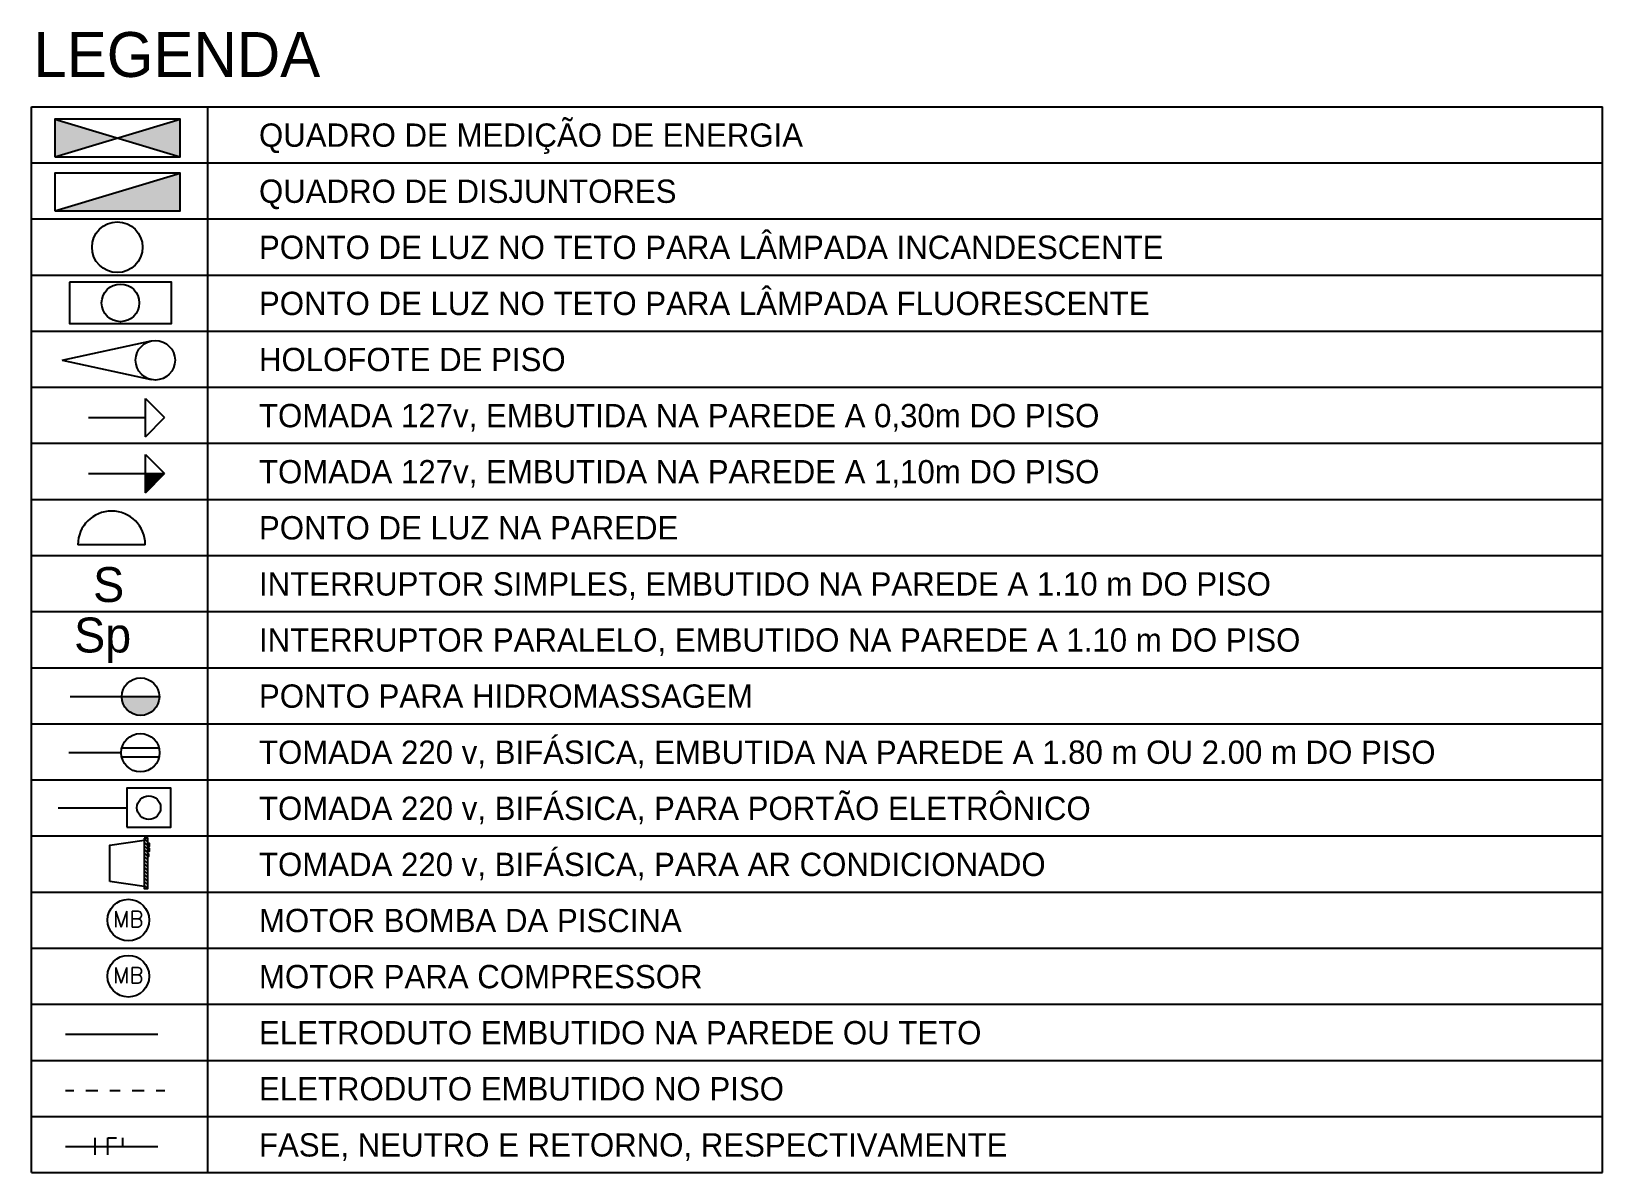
# Model space of a CAD drawing. Header units: millimetres. Extents: x 94.87 to 101.87, y 179.55 to 184.64.
import ezdxf

# ---------------------------------------------------------------- set-up
doc = ezdxf.new("R2010")
doc.units = ezdxf.units.MM
for name, color, linetype in [('018', 4, 'Continuous'), ('021', 1, 'Continuous'), ('025', 2, 'Continuous'), ('03', 3, 'Continuous'), ('CIRC 05', 230, 'Continuous')]:
    doc.layers.add(name, color=color, linetype=linetype)
doc.styles.add('CLAUDINEY', font='stylu.ttf')
doc.styles.get("Standard").update_dxf_attribs({"font": 'romans.shx', "width": 0.8})

# ---------------------------------------------------------------- blocks, each defined once
blk = doc.blocks.new('FLUORES')
at = {"layer": '018', "linetype": 'Continuous'}
blk.add_lwpolyline([(0.229, 0.566), (-0.229, 0.566), (-0.229, -0.566), (0.229, -0.566)], close=True, dxfattribs=at)
at = {"layer": '018', "linetype": 'Continuous', "ltscale": 0.05}
blk.add_circle((0, 0), 0.209, dxfattribs=at)
blk = doc.blocks.new('CHUVEIRO')
at = {"layer": '018', "linetype": 'Continuous', "ltscale": 0.05}
for p, q in [((0.467, 0), (0, 0)), ((0.804, 0.04), (0.472, 0.04)), ((0.804, -0.04), (0.472, -0.04))]:
    blk.add_line(p, q, dxfattribs=at)
blk.add_circle((0.638, 0), 0.171, dxfattribs=at)
blk = doc.blocks.new('HOLOF')
at = {"layer": '018'}
for q in [(0.894, 0.194), (0.894, -0.194)]:
    blk.add_line((0, 0), q, dxfattribs=at)
blk.add_circle((0.936, 0), 0.198, dxfattribs=at)
blk = doc.blocks.new('TOMADA')
at = {"layer": '018', "linetype": 'Continuous', "ltscale": 0.05}
for p, q in [((0.1884, 0.0887), (0.2772, 0)), ((0.1884, -0.0887), (0.1884, 0.0887)), ((-0.075, 0), (0.1884, 0)), ((0.1884, -0.0887), (0.2772, 0))]:
    blk.add_line(p, q, dxfattribs=at)

msp = doc.modelspace()

# ---------------------------------------------------------------- hatches: boundary and pattern name
at = {"layer": '021', "linetype": 'Continuous', "ltscale": 0.05}
h = msp.add_hatch(color=256, dxfattribs=at)
h.paths.add_polyline_path([(95.5289, 184.247), (95.2498, 184.1627), (95.5289, 184.0785)])
h.paths.add_polyline_path([(94.9707, 184.247), (94.9707, 184.0785), (95.2498, 184.1627)])
for points in [[(94.9707, 183.8378), (95.5289, 183.8378), (95.5289, 184.0063)], [(95.4594, 182.6666), (95.3741, 182.6666), (95.3741, 182.5812)]]:
    msp.add_hatch(color=256, dxfattribs=at).paths.add_polyline_path(points)
at = {"layer": '021'}
msp.add_hatch(color=256, dxfattribs=at).paths.add_polyline_path([(95.2686, 181.6727, 1), (95.4362, 181.6727)])

# ---------------------------------------------------------------- linework, layer by layer
at = {"layer": '018', "linetype": 'Continuous', "ltscale": 0.05}
for p, q in [((94.9707, 184.247), (95.5289, 184.0785)), ((94.9707, 184.0785), (95.5289, 184.247)), ((94.9707, 183.8378), (95.5289, 184.0063)), ((95.3734, 182.3499), (95.0734, 182.3499)), ((95.4362, 181.6727), (95.0394, 181.6727)), ((95.0179, 180.1683), (95.4298, 180.1683)), ((95.0179, 179.9183), (95.0547, 179.9183)), ((95.1081, 179.9183), (95.1615, 179.9183)), ((95.2149, 179.9183), (95.2612, 179.9183)), ((95.3146, 179.9183), (95.368, 179.9183)), ((95.4214, 179.9183), (95.4605, 179.9183)), ((95.1509, 179.6304), (95.1509, 179.7063)), ((95.2072, 179.7063), (95.2451, 179.7063)), ((95.2072, 179.6304), (95.2072, 179.7063)), ((95.2737, 179.6683), (95.2737, 179.7063)), ((95.0179, 179.6683), (95.4298, 179.6683))]:
    msp.add_line(p, q, dxfattribs=at)
at = {"layer": '018', "linetype": 'Continuous'}
for points in [[(94.9707, 184.0785), (95.5289, 184.0785), (95.5289, 184.247), (94.9707, 184.247)], [(94.9707, 183.8378), (95.5289, 183.8378), (95.5289, 184.0063), (94.9707, 184.0063)]]:
    msp.add_lwpolyline(points, close=True, dxfattribs=at)
at = {"layer": '018', "linetype": 'Continuous', "ltscale": 0.05}
for centre, radius in [((95.2489, 183.6756), 0.1128), ((95.3524, 181.6727), 0.0838)]:
    msp.add_circle(centre, radius, dxfattribs=at)
msp.add_arc((95.2234, 182.3499), 0.15, 0, 180, dxfattribs=at)
at = {"layer": '021', "linetype": 'Continuous', "ltscale": 0.05}
msp.add_line((95.3741, 182.6666), (95.4594, 182.6666), dxfattribs=at)
at = {"layer": '021'}
for p, q in [((95.3686, 181.0402), (95.3843, 181.0245)), ((95.3686, 181.0243), (95.3843, 181.0086)), ((95.3686, 181.0084), (95.3843, 180.9927)), ((95.3686, 180.9925), (95.3843, 180.9768)), ((95.3686, 180.9766), (95.3843, 180.9609)), ((95.3686, 180.9607), (95.3843, 180.9449)), ((95.3686, 180.9448), (95.3843, 180.929)), ((95.3686, 180.9289), (95.3843, 180.9131)), ((95.3686, 180.913), (95.3843, 180.8972)), ((95.3686, 180.8971), (95.3843, 180.8813)), ((95.3686, 180.8811), (95.3843, 180.8654)), ((95.3686, 180.8652), (95.3843, 180.8495)), ((95.3686, 180.8493), (95.3843, 180.8336)), ((95.3686, 180.8334), (95.3841, 180.8179))]:
    msp.add_line(p, q, dxfattribs=at)
at = {"layer": '025', "linetype": 'Continuous', "ltscale": 0.05}
for p, q in [((94.8662, 184.3018), (101.8662, 184.3018)), ((94.8662, 179.5518), (94.8662, 184.3018)), ((95.6526, 179.5518), (95.6526, 184.3018)), ((101.8662, 179.5518), (101.8662, 184.3018)), ((94.8662, 184.0518), (101.8662, 184.0518)), ((94.8662, 183.8018), (101.8662, 183.8018)), ((94.8662, 183.5518), (101.8662, 183.5518)), ((94.8662, 183.5518), (101.8662, 183.5518)), ((94.8662, 183.3018), (101.8662, 183.3018)), ((94.8662, 183.0518), (101.8662, 183.0518)), ((94.8662, 182.8018), (101.8662, 182.8018)), ((94.8662, 182.5518), (101.8662, 182.5518)), ((94.8662, 182.5518), (101.8662, 182.5518)), ((94.8662, 182.3018), (101.8662, 182.3018)), ((94.8662, 182.0518), (101.8662, 182.0518)), ((94.8662, 181.8018), (101.8662, 181.8018)), ((94.8662, 181.5518), (101.8662, 181.5518)), ((94.8662, 181.3018), (101.8662, 181.3018)), ((94.9856, 181.178), (95.2909, 181.178)), ((94.8662, 181.0518), (101.8662, 181.0518)), ((94.8662, 180.8018), (101.8662, 180.8018)), ((94.8662, 180.5518), (101.8662, 180.5518)), ((94.8662, 180.3018), (101.8662, 180.3018)), ((94.8662, 180.0518), (101.8662, 180.0518)), ((94.8662, 179.8018), (101.8662, 179.8018)), ((94.8662, 179.5518), (101.8662, 179.5518))]:
    msp.add_line(p, q, dxfattribs=at)
msp.add_lwpolyline([(95.2909, 181.0905), (95.4875, 181.0905), (95.4875, 181.2654), (95.2909, 181.2654)], close=True, dxfattribs=at)
at = {"layer": '025'}
for points in [[(95.2148, 180.8491), (95.2148, 181.0107), (95.3686, 181.0332), (95.3686, 180.8266)], [(95.3686, 181.0419), (95.3686, 180.8179), (95.3843, 180.8179), (95.3843, 181.0419)], [(95.3843, 181.0178), (95.3843, 181.0065), (95.3917, 181.0065), (95.3917, 181.0178)], [(95.3843, 180.9956), (95.3843, 180.9839), (95.3917, 180.9839), (95.3917, 180.9956)], [(95.3843, 180.9702), (95.3843, 180.9614), (95.3894, 180.9614), (95.3894, 180.9702)]]:
    msp.add_lwpolyline(points, close=True, dxfattribs=at)
at = {"layer": '025', "linetype": 'Continuous', "ltscale": 0.05}
for centre, radius in [((95.3892, 181.178), 0.0527), ((95.2981, 180.677), 0.0929), ((95.2981, 180.427), 0.0929)]:
    msp.add_circle(centre, radius, dxfattribs=at)
at = {"layer": 'CIRC 05'}
msp.add_line((95.3829, 181.0419), (95.3843, 181.0404), dxfattribs=at)

# ---------------------------------------------------------------- block references
at = {"layer": '021', "linetype": 'Continuous', "ltscale": 0.05, "xscale": 0.4014719298085083, "yscale": 0.4014719298085083, "zscale": 0.4014719298085083, "rotation": 90}
msp.add_blockref('FLUORES', (95.263, 183.4276), dxfattribs=at)
at = {"layer": '021', "xscale": 0.4438677871834216, "yscale": 0.4438677871834216, "zscale": 0.4438677871834156}
msp.add_blockref('HOLOF', (95.0028, 183.1717), dxfattribs=at)
at = {"layer": '021', "linetype": 'Continuous', "ltscale": 0.05}
for name, p, xscale, yscale, zscale in [('TOMADA', (95.1929, 182.9166), 0.961797844309956, 0.961797844309956, 0.9617978443099571), ('TOMADA', (95.1929, 182.6666), 0.961797844309956, 0.961797844309956, 0.9617978443099571), ('CHUVEIRO', (95.0329, 181.4229), 0.5, 0.5, 0.5)]:
    msp.add_blockref(name, p, dxfattribs=dict(at, xscale=xscale, yscale=yscale, zscale=zscale))

# ---------------------------------------------------------------- texts
at = {"layer": '018', "linetype": 'Continuous', "ltscale": 0.05, "style": 'CLAUDINEY'}
for s, height, p in [('S', 0.1555, (95.141, 182.0945)), ('Sp', 0.15553, (95.0562, 181.8697))]:
    msp.add_text(s, height=height, dxfattribs=at).set_placement(p)
at = {"layer": '021', "linetype": 'Continuous', "ltscale": 0.05, "style": 'CLAUDINEY'}
for s, p in [('QUADRO DE MEDIÇÃO DE ENERGIA', (95.88, 184.1233)), ('QUADRO DE DISJUNTORES', (95.88, 183.8733)), ('PONTO DE LUZ NO TETO PARA LÂMPADA INCANDESCENTE', (95.88, 183.6233)), ('PONTO DE LUZ NO TETO PARA LÂMPADA FLUORESCENTE', (95.88, 183.3733)), ('HOLOFOTE DE PISO', (95.88, 183.1233)), ('TOMADA 127v, EMBUTIDA NA PAREDE A 0,30m DO PISO', (95.88, 182.8733)), ('TOMADA 127v, EMBUTIDA NA PAREDE A 1,10m DO PISO', (95.88, 182.6233)), ('PONTO DE LUZ NA PAREDE', (95.88, 182.3733)), ('INTERRUPTOR SIMPLES, EMBUTIDO NA PAREDE A 1.10 m DO PISO', (95.88, 182.1233)), ('INTERRUPTOR PARALELO, EMBUTIDO NA PAREDE A 1.10 m DO PISO', (95.88, 181.8733)), ('PONTO PARA HIDROMASSAGEM', (95.88, 181.6233)), ('TOMADA 220 v, BIFÁSICA, EMBUTIDA NA PAREDE A 1.80 m OU 2.00 m DO PISO', (95.88, 181.3733)), ('TOMADA 220 v, BIFÁSICA, PARA PORTÃO ELETRÔNICO', (95.88, 181.1233)), ('TOMADA 220 v, BIFÁSICA, PARA AR CONDICIONADO', (95.88, 180.8733)), ('MOTOR BOMBA DA PISCINA', (95.88, 180.6233)), ('MOTOR PARA COMPRESSOR', (95.88, 180.3733)), ('ELETRODUTO EMBUTIDO NA PAREDE OU TETO', (95.88, 180.1233)), ('ELETRODUTO EMBUTIDO NO PISO', (95.88, 179.8733)), ('FASE, NEUTRO E RETORNO, RESPECTIVAMENTE', (95.88, 179.6233))]:
    msp.add_text(s, height=0.103893, dxfattribs=at).set_placement(p)
at = {"layer": '025', "linetype": 'Continuous', "ltscale": 0.05}
for p in [(95.2301, 180.6459), (95.2301, 180.3959)]:
    msp.add_text('MB', height=0.07056, dxfattribs=at).set_placement(p)
at = {"layer": '03', "linetype": 'Continuous', "ltscale": 0.05, "style": 'CLAUDINEY'}
msp.add_text('LEGENDA', height=0.2, dxfattribs=at).set_placement((94.8747, 184.4344))

doc.saveas('drawing.dxf')
